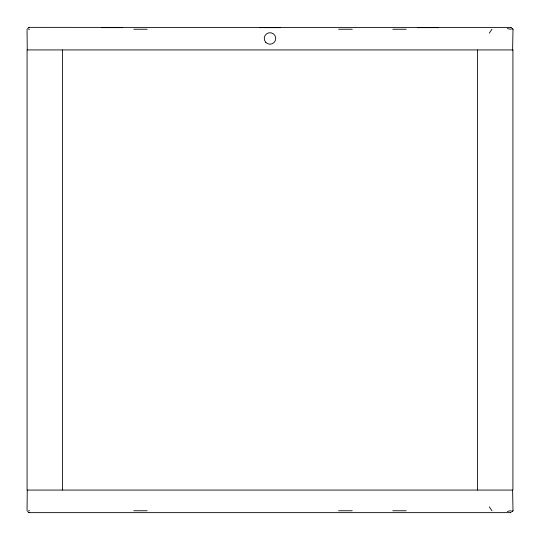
<?xml version="1.0" encoding="UTF-8"?>
<svg xmlns="http://www.w3.org/2000/svg" width="540" height="540" viewBox="0 0 540 540"><rect width="100%" height="100%" fill="white"/><g stroke="black" fill="none" stroke-linecap="round" stroke-linejoin="round"><path stroke-width="0.81" d="M27.257 490.07L27.054 510.759M512.609 49.93L513 29.241L512.433 28.552M27.567 28.552L29.315 27.364L511.373 27.493L510.435 27.364M489.308 33.156L491.933 29.241M512.433 511.448L513 510.759L512.609 490.07M513 510.759L512.177 511.448L510.415 510.759L507.364 511.448M29.565 27.364L28.627 27.493M510.435 512.636L511.124 512.507M101.473 27.641L122.54 27.641M259.47 27.641L280.53 27.641M417.461 27.641L438.527 27.641M27.054 29.241L27.257 49.93M28.532 29.241L29.585 29.241M133.826 29.241L147.204 29.241M338.621 29.241L352.249 29.241M392.796 29.241L406.175 29.241M28.532 510.759L29.585 510.759M133.826 510.759L147.204 510.759M338.621 510.759L352.249 510.759M392.796 510.759L406.175 510.759M27.567 511.448L28.877 512.507M29.315 512.636L510.685 512.636M28.627 512.507L29.565 512.636M507.364 28.552L510.415 29.241L512.177 28.552L513 29.241M489.308 506.844L491.933 510.759M477.522 49.93L477.522 490.07M62.478 49.93L62.478 490.07M512.919 49.93L27.081 49.93L27.081 490.07L512.919 490.07L512.919 49.93M265.721 42.302A5.758 5.758 0 0 0 275.468 40.243A5.758 5.758 0 0 0 268.812 32.825A5.758 5.758 0 0 0 265.721 42.302"/></g></svg>
